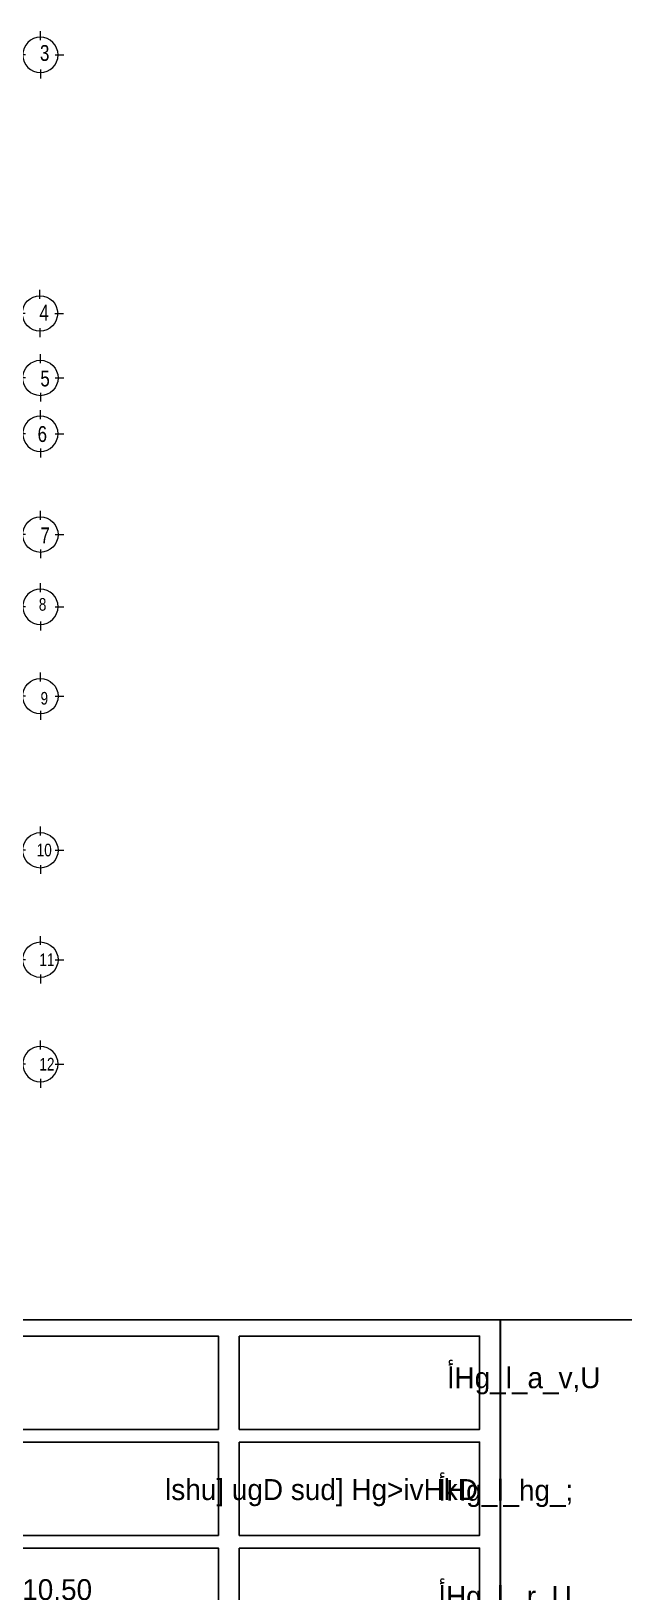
# Model space of a CAD drawing. Header units: inches. Extents: x -1583 to -1389, y -6910 to -6586.
# Drawn here: x -1430.56 to -1418.63, y -6796.35 to -6764.96 of the extents above; entities that cross this region are included whole.
import ezdxf

# ---------------------------------------------------------------- set-up
doc = ezdxf.new("R2010")
doc.units = ezdxf.units.IN
doc.header["$MEASUREMENT"] = 0
for name, color, linetype, lineweight in [('ejes', 134, 'Continuous', 15), ('F DIM IN', 147, 'Continuous', 5), ('stairs', 134, 'Continuous', 20), ('wall', 7, 'Continuous', 30)]:
    doc.layers.add(name, color=color, linetype=linetype, lineweight=lineweight)
doc.layers.add('xyz', color=93, linetype='Continuous')
doc.styles.add('A1', font='xarb.shx')
doc.styles.add('ARIAL', font='arialbd.ttf', dxfattribs={"width": 0.8, "height": 500})

# ---------------------------------------------------------------- blocks, each defined once
blk = doc.blocks.new('kalesh')
at = {"layer": 'wall', "color": 1}
blk.add_line((3971.437, 561.038), (3971.437, 566.419), dxfattribs=at)
blk.add_line((3971.437, 561.038), (3971.437, 566.419), dxfattribs=at)
at = {"layer": 'xyz', "ltscale": 0.2}
for points in [[(3985.48, 561.703), (3985.48, 566.419), (3942.513, 566.419)], [(3942.513, 561.691), (3942.513, 566.419), (3983.966, 566.419)]]:
    blk.add_lwpolyline(points, dxfattribs=at)
for points in [[(3960.994, 566.218), (3967.98, 566.218), (3967.98, 565.074), (3960.994, 565.074)], [(3968.236, 566.218), (3971.182, 566.218), (3971.182, 565.074), (3968.236, 565.074)], [(3960.994, 564.919), (3967.98, 564.919), (3967.98, 563.776), (3960.994, 563.776)], [(3968.236, 564.919), (3971.182, 564.919), (3971.182, 563.776), (3968.236, 563.776)], [(3960.994, 563.621), (3967.98, 563.621), (3967.98, 562.477), (3960.994, 562.477)], [(3968.236, 563.621), (3971.182, 563.621), (3971.182, 562.477), (3968.236, 562.477)]]:
    blk.add_lwpolyline(points, close=True, dxfattribs=at)
at = {"layer": 'wall', "color": 30, "true_color": 0xf8991e, "style": 'A1'}
for s, p in [('أHg_l_a_v,U ', (3970.785, 565.58, -0.351)), ('أHg_l_hg_; ', (3970.68, 564.2, -0.351)), ('أHg_l_,r_U ', (3970.68, 562.901, -0.351))]:
    blk.add_text(s, height=0.25602, dxfattribs=at).set_placement(p)
at = {"layer": 'wall', "color": 0, "style": 'A1'}
for s, p in [('lshu] ugD sud] Hg>ivHkD', (3967.327, 564.21, -0.351)), (';     10.50', (3965.005, 562.984))]:
    blk.add_text(s, height=0.25602, dxfattribs=at).set_placement(p)
blk = doc.blocks.new('1215447849')
at = {"layer": 'F DIM IN', "color": 0}
for p, q in [((2873.41, -5903.636), (2873.41, -5903.456)), ((2873.114, -5903.932), (2872.934, -5903.932)), ((2873.706, -5903.932), (2873.886, -5903.932)), ((2873.41, -5904.228), (2873.41, -5904.408))]:
    blk.add_line(p, q, dxfattribs=at)
blk.add_circle((2873.41, -5903.932), 0.356, dxfattribs=at)
blk = doc.blocks.new('25698555')
at = {"layer": 'wall', "color": 116, "true_color": 0x136734, "xscale": -1, "rotation": 270}
for p in [(4125.789, -9482.105), (4125.789, -9489.725), (4125.789, -9493.205), (4125.789, -9502.405)]:
    blk.add_blockref('1215447849', p, dxfattribs=at)
at = {"layer": 'wall', "color": 116, "true_color": 0x136734, "rotation": 270}
for p in [(4125.782, -3740.485), (4125.789, -3741.784), (4125.789, -3744.935), (4125.789, -3748.185), (4125.789, -3751.285), (4125.789, -3753.485)]:
    blk.add_blockref('1215447849', p, dxfattribs=at)
at = {"layer": 'ejes', "color": 116, "ltscale": 0.05, "true_color": 0x136734, "style": 'ARIAL'}
for s, insert, char_height, width, attachment_point in [('{\\fBankGothic Md BT|b0|i0|c0|p34;3}', (-1777.961, -6608.82), 0.3185, 0.33846, 9), ('{\\fBankGothic Md BT|b0|i0|c0|p34;4}', (-1777.973, -6614.04), 0.3185, 0.33846, 9), ('{\\fBankGothic Md BT|b0|i0|c0|p34;5}', (-1777.953, -6615.368), 0.3185, 0.33846, 9), ('{\\fBankGothic Md BT|b0|i0|c0|p34;6}', (-1778.009, -6616.485), 0.3185, 0.33846, 9), ('{\\fBankGothic Md BT|b0|i0|c178|p34;7}', (-1777.953, -6618.519), 0.3185, 0.33846, 9), ('{\\fBankGothic Md BT|b0|i0|c178|p34;8}', (-1778.022, -6619.879), 0.2548, 0.27077, 9), ('{\\fBankGothic Md BT|b0|i0|c178|p34;9}', (-1777.987, -6621.768), 0.2548, 0.27077, 9), ('{\\fBankGothic Md BT|b0|i0|c178|p34;10}', (-1777.913, -6624.82), 0.2548, 0.27077, 9), ('{\\fBankGothic Md BT|b0|i0|c178|p34;11}', (-1777.859, -6626.77), 0.2548, 0.27077, 3), ('{\\fBankGothic Md BT|b0|i0|c178|p34;12}', (-1777.859, -6628.87), 0.2548, 0.27077, 3)]:
    blk.add_mtext(s, dxfattribs=dict(at, insert=insert, char_height=char_height, width=width, attachment_point=attachment_point))

msp = doc.modelspace()

# ---------------------------------------------------------------- block references
at = {"xscale": 1.641842369206237, "yscale": 1.641842369206237, "zscale": 1.641842369206237}
msp.add_blockref('kalesh', (-7941.588, -7720.849), dxfattribs=at)
at = {"layer": 'stairs', "lineweight": 30, "ltscale": 0.2}
msp.add_blockref('25698555', (347.77, -156.741), dxfattribs=at)

doc.saveas('drawing.dxf')
